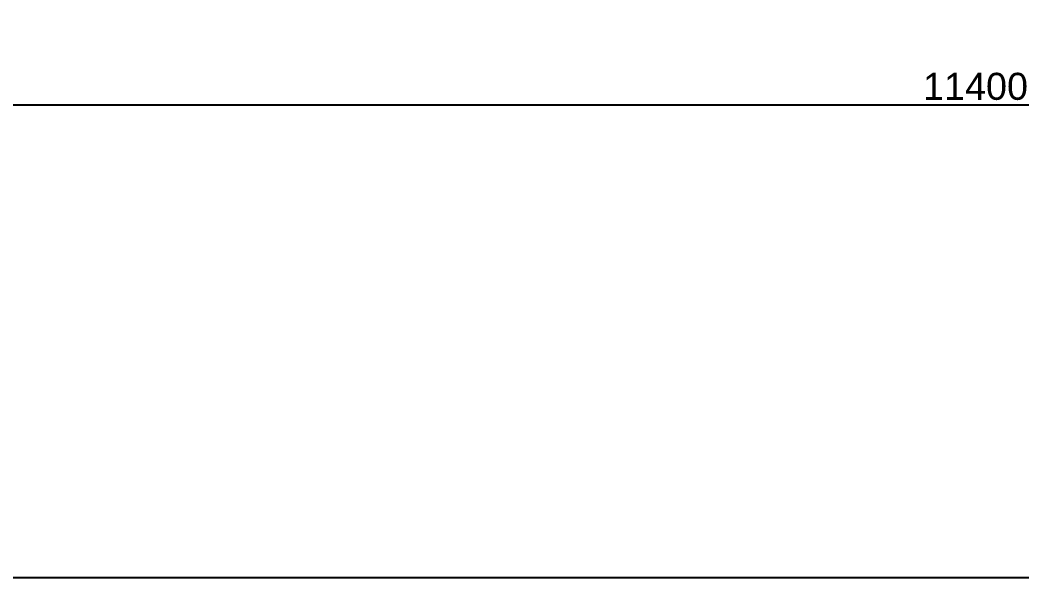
# Model space of a CAD drawing. Header units: millimetres. Extents: x 3774 to 718460, y -768339 to 192544.
# Drawn here: x 403457 to 409014, y -736064 to -732967 of the extents above; entities that cross this region are included whole.
import ezdxf

# ---------------------------------------------------------------- set-up
doc = ezdxf.new("R2010")
doc.units = ezdxf.units.MM
doc.layers.add('DIM', color=7, linetype='Continuous')
doc.styles.add('FAMELINE_FOR_CKST', font='arial.ttf')
doc.dimstyles.new('FAMELINE-CKST_C-C', dxfattribs={"dimtxt": 0.3, "dimasz": 0.15, "dimexe": 0.1, "dimexo": 0.1, "dimgap": 0.05, "dimtad": 1, "dimzin": 0, "dimdsep": 46, "dimtxsty": 'FAMELINE_FOR_CKST', "dimblk": 'ORIGIN', "dimblk1": 'ORIGIN', "dimblk2": 'ORIGIN', "dimsah": 1, "dimcen": 0.1, "dimdle": 0.1, "dimclrd": 7, "dimclre": 7, "dimclrt": 7, "dimadec": 0, "dimazin": 0, "dimtfac": 1, "dimtix": 1, "dimtmove": 2, "dimatfit": 3, "dimfxl": 1, "dimtolj": 1, "dimtzin": 0, "dimlwd": -1, "dimlwe": -1, "dimarcsym": 0})

# ---------------------------------------------------------------- blocks, each defined once
blk = doc.blocks.new('W-1-PP19-ST-ENT2_20260406-084955_STANDARD_PAPER_BLOCK')
at = {"layer": 'DIM', "color": 7}
blk.add_lwpolyline([(775, 0), (0, 0), (0, 443.999987), (775, 443.999987)], close=True, dxfattribs=at)
blk = doc.blocks.new('_Origin')
at = {"color": 7, "linetype": 'ByBlock', "lineweight": -2}
blk.add_line((0, 0), (-1, 0), dxfattribs=at)
blk.add_circle((0, 0), 0.5, dxfattribs=at)
blk = doc.blocks.new('*D8516')
at = {"color": 7, "transparency": 16777216}
for p, q in [((-11400, 100660), (-11400, 100378.8)), ((0, 100660), (0, 100378.8)), ((-11325, 100428.8), (-75, 100428.8))]:
    blk.add_line(p, q, dxfattribs=at)
at = {"layer": 'Defpoints', "color": 7, "transparency": 16777216}
for p in [(-11400, 100710), (0, 100710), (0, 100428.8)]:
    blk.add_point(p, dxfattribs=at)
at = {"color": 7, "transparency": 16777216, "xscale": 75, "yscale": 75, "zscale": 75, "rotation": 180}
blk.add_blockref('_Origin', (-11400, 100428.8), dxfattribs=at)
at = {"color": 7, "transparency": 16777216, "xscale": 75, "yscale": 75, "zscale": 75}
blk.add_blockref('_Origin', (0, 100428.8), dxfattribs=at)
at = {"color": 7, "transparency": 16777216, "insert": (-5700, 100530.3), "char_height": 150, "attachment_point": 5, "style": 'FAMELINE_FOR_CKST'}
blk.add_mtext('\\A1;11400', dxfattribs=at)
blk = doc.blocks.new('W-1-PP19-SE-ENT3_20260407-104913_PP19_ENT3_ELE1_DIMS_1')
at = {"color": 7}
dim = blk.add_linear_dim(base=(0, 100428.8), p1=(-11400, 100710), p2=(0, 100710), angle=180, dimstyle='FAMELINE-CKST_C-C', override={"dimscale": 500, "dimdec": 0, "dimlfac": 1, "dimclrd": 7, "dimclre": 7, "dimclrt": 7}, dxfattribs=at)
dim.commit()
dim.dimension.update_dxf_attribs({"geometry": '*D8516', "text_midpoint": (-5700, 100530.3)})

msp = doc.modelspace()

# ---------------------------------------------------------------- block references
at = {"color": 7}
msp.add_blockref('W-1-PP19-SE-ENT3_20260407-104913_PP19_ENT3_ELE1_DIMS_1', (414456.105, -833866.64), dxfattribs=at)
at = {"layer": 'DIM', "color": 7, "xscale": 50, "yscale": 50, "zscale": 50}
msp.add_blockref('W-1-PP19-ST-ENT2_20260406-084955_STANDARD_PAPER_BLOCK', (382906.649, -736063.653), dxfattribs=at)

doc.saveas('drawing.dxf')
